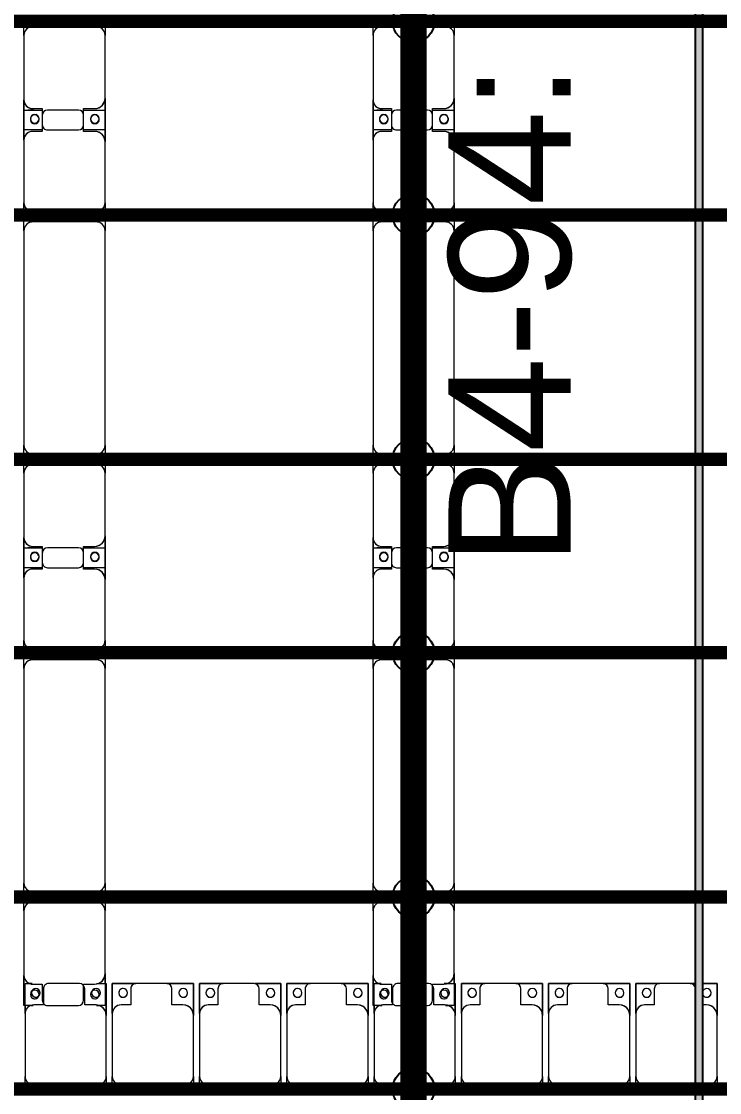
# Model space of a CAD drawing. Header units: millimetres. Extents: x -291190 to 146725, y 19759 to 185158.
# Drawn here: x -29426 to -25426, y 85792 to 91933 of the extents above; entities that cross this region are included whole.
import ezdxf

# ---------------------------------------------------------------- set-up
doc = ezdxf.new("R2010")
doc.units = ezdxf.units.MM
doc.layers.add('A-GENM', color=13, linetype='Continuous', lineweight=9)
doc.layers.add('S-BEAM', color=12, linetype='Continuous', lineweight=9)
doc.layers.add('GC-GHI CHU', color=2, linetype='Continuous')
doc.layers.add('GC-HOP 40x60 GIA CUONG', color=1, linetype='Continuous')
doc.styles.add('GC_VN', font='arial.ttf')

# ---------------------------------------------------------------- blocks, each defined once
blk = doc.blocks.new('Dai phao do pin - DẢI PHAO ĐỠ PIN-51784-KHUNG KẾT CẤU BÈ PIN 4')
at = {"layer": 'A-GENM', "color": 7}
for p, q in [((63459.9, 241.6), (63519.7, 241.6)), ((63459.9, 241.6), (63519.7, 241.6)), ((63469.7, 191.6), (63469.7, -173.4)), ((63879.7, 241.6), (63519.7, 241.6)), ((63879.7, 241.6), (64062.2, 241.6)), ((64062.2, 241.6), (63879.7, 241.6)), ((63947.8, 241.6), (64130.3, 241.6)), ((63947.8, 116.2), (63947.8, 241.6)), ((64130.3, 241.6), (63947.8, 241.6)), ((64062.2, 241.6), (64062.2, 116.2)), ((64480.3, 241.6), (64130.3, 241.6)), ((64480.3, 241.6), (64529.9, 241.6)), ((64480.3, 241.6), (64529.9, 241.6)), ((64569.9, 241.6), (64639.7, 241.6)), ((64569.9, 241.6), (64639.7, 241.6)), ((64589.7, 191.6), (64589.7, -173.4)), ((65870.3, 241.6), (64639.7, 241.6)), ((65870.3, 241.6), (65929.9, 241.6)), ((65870.3, 241.6), (65929.9, 241.6)), ((65920.3, -173.4), (65920.3, 191.6)), ((65969.9, 241.6), (66029.7, 241.6)), ((65969.9, 241.6), (66029.7, 241.6)), ((65979.7, 191.6), (65979.7, -173.4)), ((66389.7, 241.6), (66029.7, 241.6)), ((66389.7, 241.6), (66572.2, 241.6)), ((66572.2, 241.6), (66389.7, 241.6)), ((66457.8, 241.6), (66640.3, 241.6)), ((66457.8, 116.2), (66457.8, 241.6)), ((66640.3, 241.6), (66457.8, 241.6)), ((66572.2, 241.6), (66572.2, 116.2)), ((66990.3, 241.6), (66640.3, 241.6)), ((66990.3, 241.6), (67039.9, 241.6)), ((66990.3, 241.6), (67039.9, 241.6)), ((67079.9, 241.6), (67149.7, 241.6)), ((67079.9, 241.6), (67149.7, 241.6)), ((67099.7, 191.6), (67099.7, -173.4)), ((68380.3, 241.6), (67149.7, 241.6)), ((68380.3, 241.6), (68439.9, 241.6)), ((68380.3, 241.6), (68439.9, 241.6)), ((68430.3, -173.4), (68430.3, 191.6)), ((68479.9, 241.6), (68539.7, 241.6)), ((68479.9, 241.6), (68539.7, 241.6)), ((68489.7, 191.6), (68489.7, -173.4)), ((68899.7, 241.6), (68539.7, 241.6)), ((68899.7, 241.6), (69082.2, 241.6)), ((68956.8, 241.6), (68899.7, 241.6)), ((69082.2, 241.6), (69082.2, 191.1)), ((69082.2, 191.1), (69082.2, 206.3)), ((63939.7, 118.2), (63939.7, 181.6)), ((64070.3, 181.6), (64070.3, 118.2)), ((66449.7, 118.2), (66449.7, 181.6)), ((66580.3, 181.6), (66580.3, 118.2)), ((68959.7, 118.2), (68959.7, 181.6)), ((64032.2, 118.2), (63939.7, 118.2)), ((63947.8, 88.2), (63947.8, -88.2)), ((64070.3, 118.2), (63977.8, 118.2)), ((64062.2, -88.2), (64062.2, 88.2)), ((66542.2, 118.2), (66449.7, 118.2)), ((66457.8, 88.2), (66457.8, -88.2)), ((66580.3, 118.2), (66487.8, 118.2)), ((66572.2, -88.2), (66572.2, 88.2)), ((69052.2, 118.2), (68959.7, 118.2)), ((69082.2, -88.2), (69082.2, 88.2)), ((63939.7, -173.4), (63939.7, -118.2)), ((63939.7, -118.2), (64032.2, -118.2)), ((63947.8, -223.4), (63947.8, -116.2)), ((63977.8, -118.2), (64070.3, -118.2)), ((64062.2, -116.2), (64062.2, -223.4)), ((64070.3, -118.2), (64070.3, -173.4)), ((66449.7, -173.4), (66449.7, -118.2)), ((66449.7, -118.2), (66542.2, -118.2)), ((66457.8, -223.4), (66457.8, -116.2)), ((66487.8, -118.2), (66580.3, -118.2)), ((66572.2, -116.2), (66572.2, -223.4)), ((66580.3, -118.2), (66580.3, -173.4)), ((68959.7, -173.4), (68959.7, -118.2)), ((68959.7, -118.2), (69052.2, -118.2)), ((63947.8, -169.2), (63947.8, -202)), ((66457.8, -169.2), (66457.8, -202)), ((69082.2, -170.3), (69082.2, -223.4)), ((69082.2, -183.7), (69082.2, -170.3)), ((63519.7, -223.4), (63459.9, -223.4)), ((63519.7, -223.4), (63459.9, -223.4)), ((63519.7, -223.4), (63889.7, -223.4)), ((64062.2, -223.4), (63889.7, -223.4)), ((63889.7, -223.4), (64062.2, -223.4)), ((64120.3, -223.4), (63947.8, -223.4)), ((63947.8, -223.4), (64120.3, -223.4)), ((64120.3, -223.4), (64480.3, -223.4)), ((64529.9, -223.4), (64480.3, -223.4)), ((64529.9, -223.4), (64480.3, -223.4)), ((64639.7, -223.4), (64569.9, -223.4)), ((64639.7, -223.4), (64569.9, -223.4)), ((64639.7, -223.4), (65870.3, -223.4)), ((65929.9, -223.4), (65870.3, -223.4)), ((65929.9, -223.4), (65870.3, -223.4)), ((66029.7, -223.4), (65969.9, -223.4)), ((66029.7, -223.4), (65969.9, -223.4)), ((66029.7, -223.4), (66399.7, -223.4)), ((66572.2, -223.4), (66399.7, -223.4)), ((66399.7, -223.4), (66572.2, -223.4)), ((66630.3, -223.4), (66457.8, -223.4)), ((66457.8, -223.4), (66630.3, -223.4)), ((66630.3, -223.4), (66990.3, -223.4)), ((67039.9, -223.4), (66990.3, -223.4)), ((67039.9, -223.4), (66990.3, -223.4)), ((67149.7, -223.4), (67079.9, -223.4)), ((67149.7, -223.4), (67079.9, -223.4)), ((67149.7, -223.4), (68380.3, -223.4)), ((68439.9, -223.4), (68380.3, -223.4)), ((68439.9, -223.4), (68380.3, -223.4)), ((68539.7, -223.4), (68479.9, -223.4)), ((68539.7, -223.4), (68479.9, -223.4)), ((68539.7, -223.4), (68909.7, -223.4)), ((69082.2, -223.4), (68909.7, -223.4)), ((68909.7, -223.4), (69082.2, -223.4))]:
    blk.add_line(p, q, dxfattribs=at)
for centre, radius, start, end in [((63519.7, 191.6), 50, 90, 180), ((63519.7, 191.6), 50, 105, 180), ((63879.7, 181.6), 60, 360, 90), ((63879.7, 181.6), 60, 45, 60), ((63879.7, 181.6), 60, 360, 60), ((63879.7, 181.6), 60, 45, 60), ((63998.6, 183.2), 25, 0, 180), ((63998.6, 183.2), 25, 360, 165), ((64001.4, 183.2), 25, 360, 180), ((64001.4, 183.2), 25, 90, 180), ((64001.4, 183.2), 25, 15, 75), ((64130.3, 181.6), 60, 90, 180), ((64130.3, 181.6), 60, 120, 180), ((64480.3, 191.6), 50, 15, 90), ((64480.3, 191.6), 50, 15, 75), ((64639.7, 191.6), 50, 90, 180), ((64639.7, 191.6), 50, 150, 180), ((64639.7, 191.6), 50, 105, 120), ((65870.3, 191.6), 50, 360, 90), ((65870.3, 191.6), 50, 60, 90), ((65870.3, 191.6), 50, 15, 30), ((66029.7, 191.6), 50, 90, 180), ((66029.7, 191.6), 50, 105, 180), ((66389.7, 181.6), 60, 360, 90), ((66389.7, 181.6), 60, 45, 60), ((66389.7, 181.6), 60, 360, 60), ((66389.7, 181.6), 60, 45, 60), ((66508.6, 183.2), 25, 0, 180), ((66508.6, 183.2), 25, 360, 165), ((66511.4, 183.2), 25, 0, 180), ((66511.4, 183.2), 25, 90, 180), ((66511.4, 183.2), 25, 15, 75), ((66640.3, 181.6), 60, 90, 180), ((66640.3, 181.6), 60, 120, 180), ((66990.3, 191.6), 50, 15, 90), ((66990.3, 191.6), 50, 15, 75), ((67149.7, 191.6), 50, 90, 180), ((67149.7, 191.6), 50, 150, 180), ((67149.7, 191.6), 50, 105, 120), ((68380.3, 191.6), 50, 360, 90), ((68380.3, 191.6), 50, 60, 90), ((68380.3, 191.6), 50, 15, 30), ((68539.7, 191.6), 50, 90, 180), ((68539.7, 191.6), 50, 105, 180), ((68899.7, 181.6), 60, 360, 90), ((68899.7, 181.6), 60, 45, 60), ((68899.7, 181.6), 60, 360, 60), ((68899.7, 181.6), 60, 45, 60), ((69018.6, 183.2), 25, 0, 180), ((69018.6, 183.2), 25, 60, 165), ((69018.6, 183.2), 25, 360, 15), ((63998.6, 183.2), 25, 180, 360), ((64001.4, 183.2), 25, 180, 0), ((64001.4, 183.2), 25, 180, 270), ((63998.6, 183.2), 25, 210, 255), ((63998.6, 183.2), 25, 270, 360), ((64001.4, 183.2), 25, 285, 330), ((66508.6, 183.2), 25, 180, 0), ((66511.4, 183.2), 25, 180, 0), ((66511.4, 183.2), 25, 180, 270), ((66508.6, 183.2), 25, 210, 255), ((66508.6, 183.2), 25, 270, 360), ((66511.4, 183.2), 25, 285, 330), ((69018.6, 183.2), 25, 180, 0), ((69018.6, 183.2), 25, 180, 195), ((69018.6, 183.2), 25, 210, 255), ((69018.6, 183.2), 25, 285, 315), ((63977.8, 88.2), 30, 90, 180), ((64032.2, 88.2), 30, 360, 90), ((66487.8, 88.2), 30, 90, 180), ((66542.2, 88.2), 30, 360, 90), ((69052.2, 88.2), 30, 360, 90), ((63977.8, -88.2), 30, 180, 270), ((64032.2, -88.2), 30, 270, 360), ((66487.8, -88.2), 30, 180, 270), ((66542.2, -88.2), 30, 270, 360), ((69052.2, -88.2), 30, 270, 360), ((69052.2, -88.2), 30, 285, 300), ((63519.7, -173.4), 50, 180, 270), ((63519.7, -173.4), 50, 180, 255), ((63889.7, -173.4), 50, 270, 360), ((63889.7, -173.4), 50, 285, 360), ((63889.7, -173.4), 50, 315, 0), ((63889.7, -173.4), 50, 315, 0), ((63998.6, -161.8), 25, 0, 180), ((63998.6, -161.8), 25, 180, 360), ((63998.6, -161.8), 25, 105, 165), ((63998.6, -161.8), 25, 195, 360), ((64001.4, -161.8), 25, 0, 180), ((64001.4, -161.8), 25, 105, 180), ((64001.4, -161.8), 25, 180, 0), ((64001.4, -161.8), 25, 180, 270), ((63998.6, -161.8), 25, 360, 75), ((64001.4, -161.8), 25, 15, 75), ((64001.4, -161.8), 25, 285, 345), ((64120.3, -173.4), 50, 180, 270), ((64120.3, -173.4), 50, 180, 255), ((64639.7, -173.4), 50, 180, 270), ((64639.7, -173.4), 50, 180, 210), ((65870.3, -173.4), 50, 270, 360), ((65870.3, -173.4), 50, 330, 360), ((66029.7, -173.4), 50, 180, 270), ((66029.7, -173.4), 50, 180, 255), ((66399.7, -173.4), 50, 270, 360), ((66399.7, -173.4), 50, 285, 360), ((66399.7, -173.4), 50, 315, 0), ((66399.7, -173.4), 50, 315, 0), ((66508.6, -161.8), 25, 0, 180), ((66508.6, -161.8), 25, 180, 0), ((66508.6, -161.8), 25, 105, 165), ((66508.6, -161.8), 25, 195, 360), ((66511.4, -161.8), 25, 0, 180), ((66511.4, -161.8), 25, 105, 180), ((66511.4, -161.8), 25, 180, 360), ((66511.4, -161.8), 25, 180, 270), ((66508.6, -161.8), 25, 360, 75), ((66511.4, -161.8), 25, 15, 75), ((66511.4, -161.8), 25, 285, 345), ((66630.3, -173.4), 50, 180, 270), ((66630.3, -173.4), 50, 180, 255), ((67149.7, -173.4), 50, 180, 270), ((67149.7, -173.4), 50, 180, 210), ((68380.3, -173.4), 50, 270, 360), ((68380.3, -173.4), 50, 330, 360), ((68539.7, -173.4), 50, 180, 270), ((68539.7, -173.4), 50, 180, 255), ((68909.7, -173.4), 50, 270, 360), ((68909.7, -173.4), 50, 285, 360), ((69018.6, -161.8), 25, 0, 180), ((69018.6, -161.8), 25, 180, 0), ((69018.6, -161.8), 25, 180, 240), ((69018.6, -161.8), 25, 105, 165), ((69018.6, -161.8), 25, 45, 90), ((69018.6, -161.8), 25, 300, 315), ((69018.6, -161.8), 25, 360, 15), ((69018.6, -161.8), 25, 345, 360), ((64120.3, -173.4), 50, 210, 225), ((64120.3, -173.4), 50, 210, 225), ((64480.3, -173.4), 50, 270, 345), ((64480.3, -173.4), 50, 285, 345), ((64639.7, -173.4), 50, 240, 270), ((65870.3, -173.4), 50, 285, 300), ((66630.3, -173.4), 50, 210, 225), ((66630.3, -173.4), 50, 210, 225), ((66990.3, -173.4), 50, 270, 345), ((66990.3, -173.4), 50, 285, 345), ((67149.7, -173.4), 50, 240, 270), ((68380.3, -173.4), 50, 285, 300), ((68909.7, -173.4), 50, 315, 330), ((68909.7, -173.4), 50, 315, 330)]:
    blk.add_arc(centre, radius, start, end, dxfattribs=at)
blk = doc.blocks.new('Dai phao do pin - DẢI PHAO ĐỠ PIN-V16-KHUNG KẾT CẤU BÈ PIN 4')
at = {"layer": 'A-GENM', "color": 7}
for p, q in [((63459.9, 241.6), (63519.7, 241.6)), ((63459.9, 241.6), (63519.7, 241.6)), ((63469.7, 191.6), (63469.7, -173.4)), ((63879.7, 241.6), (63519.7, 241.6)), ((63879.7, 241.6), (64062.2, 241.6)), ((64062.2, 241.6), (63879.7, 241.6)), ((63947.8, 241.6), (64130.3, 241.6)), ((63947.8, 116.2), (63947.8, 241.6)), ((64130.3, 241.6), (63947.8, 241.6)), ((64062.2, 241.6), (64062.2, 116.2)), ((64480.3, 241.6), (64130.3, 241.6)), ((64480.3, 241.6), (64529.9, 241.6)), ((64480.3, 241.6), (64529.9, 241.6)), ((64569.9, 241.6), (64639.7, 241.6)), ((64569.9, 241.6), (64639.7, 241.6)), ((64589.7, 191.6), (64589.7, -173.4)), ((65870.3, 241.6), (64639.7, 241.6)), ((65870.3, 241.6), (65929.9, 241.6)), ((65870.3, 241.6), (65929.9, 241.6)), ((65920.3, -173.4), (65920.3, 191.6)), ((65969.9, 241.6), (66029.7, 241.6)), ((65969.9, 241.6), (66029.7, 241.6)), ((65979.7, 191.6), (65979.7, -173.4)), ((66389.7, 241.6), (66029.7, 241.6)), ((66389.7, 241.6), (66572.2, 241.6)), ((66572.2, 241.6), (66389.7, 241.6)), ((66457.8, 241.6), (66640.3, 241.6)), ((66457.8, 116.2), (66457.8, 241.6)), ((66640.3, 241.6), (66457.8, 241.6)), ((66572.2, 241.6), (66572.2, 116.2)), ((66990.3, 241.6), (66640.3, 241.6)), ((66990.3, 241.6), (67039.9, 241.6)), ((66990.3, 241.6), (67039.9, 241.6)), ((67079.9, 241.6), (67149.7, 241.6)), ((67079.9, 241.6), (67149.7, 241.6)), ((67099.7, 191.6), (67099.7, -173.4)), ((68380.3, 241.6), (67149.7, 241.6)), ((68380.3, 241.6), (68439.9, 241.6)), ((68380.3, 241.6), (68439.9, 241.6)), ((68430.3, -173.4), (68430.3, 191.6)), ((68479.9, 241.6), (68539.7, 241.6)), ((68479.9, 241.6), (68539.7, 241.6)), ((68489.7, 191.6), (68489.7, -173.4)), ((68899.7, 241.6), (68539.7, 241.6)), ((68899.7, 241.6), (69082.2, 241.6)), ((68956.8, 241.6), (68899.7, 241.6)), ((69082.2, 241.6), (69082.2, 191.6)), ((69082.2, 191.6), (69082.2, 206.3)), ((63939.7, 118.2), (63939.7, 181.6)), ((64070.3, 181.6), (64070.3, 118.2)), ((66449.7, 118.2), (66449.7, 181.6)), ((66580.3, 181.6), (66580.3, 118.2)), ((68959.7, 118.2), (68959.7, 181.6)), ((64032.2, 118.2), (63939.7, 118.2)), ((63947.8, 88.2), (63947.8, -88.2)), ((64070.3, 118.2), (63977.8, 118.2)), ((64062.2, -88.2), (64062.2, 88.2)), ((66542.2, 118.2), (66449.7, 118.2)), ((66457.8, 88.2), (66457.8, -88.2)), ((66580.3, 118.2), (66487.8, 118.2)), ((66572.2, -88.2), (66572.2, 88.2)), ((69052.2, 118.2), (68959.7, 118.2)), ((69082.2, -88.2), (69082.2, 88.2)), ((63939.7, -173.4), (63939.7, -118.2)), ((63939.7, -118.2), (64032.2, -118.2)), ((63947.8, -223.4), (63947.8, -116.2)), ((63977.8, -118.2), (64070.3, -118.2)), ((64062.2, -116.2), (64062.2, -223.4)), ((64070.3, -118.2), (64070.3, -173.4)), ((66449.7, -173.4), (66449.7, -118.2)), ((66449.7, -118.2), (66542.2, -118.2)), ((66457.8, -223.4), (66457.8, -116.2)), ((66487.8, -118.2), (66580.3, -118.2)), ((66572.2, -116.2), (66572.2, -223.4)), ((66580.3, -118.2), (66580.3, -173.4)), ((68959.7, -173.4), (68959.7, -118.2)), ((68959.7, -118.2), (69052.2, -118.2)), ((63947.8, -169.2), (63947.8, -202)), ((66457.8, -169.2), (66457.8, -202)), ((69082.2, -170.3), (69082.2, -223.4)), ((69082.2, -183.7), (69082.2, -170.3)), ((63519.7, -223.4), (63459.9, -223.4)), ((63519.7, -223.4), (63459.9, -223.4)), ((63519.7, -223.4), (63889.7, -223.4)), ((64062.2, -223.4), (63889.7, -223.4)), ((63889.7, -223.4), (64062.2, -223.4)), ((64120.3, -223.4), (63947.8, -223.4)), ((63947.8, -223.4), (64120.3, -223.4)), ((64120.3, -223.4), (64480.3, -223.4)), ((64529.9, -223.4), (64480.3, -223.4)), ((64529.9, -223.4), (64480.3, -223.4)), ((64639.7, -223.4), (64569.9, -223.4)), ((64639.7, -223.4), (64569.9, -223.4)), ((64639.7, -223.4), (65870.3, -223.4)), ((65929.9, -223.4), (65870.3, -223.4)), ((65929.9, -223.4), (65870.3, -223.4)), ((66029.7, -223.4), (65969.9, -223.4)), ((66029.7, -223.4), (65969.9, -223.4)), ((66029.7, -223.4), (66399.7, -223.4)), ((66572.2, -223.4), (66399.7, -223.4)), ((66399.7, -223.4), (66572.2, -223.4)), ((66630.3, -223.4), (66457.8, -223.4)), ((66457.8, -223.4), (66630.3, -223.4)), ((66630.3, -223.4), (66990.3, -223.4)), ((67039.9, -223.4), (66990.3, -223.4)), ((67039.9, -223.4), (66990.3, -223.4)), ((67149.7, -223.4), (67079.9, -223.4)), ((67149.7, -223.4), (67079.9, -223.4)), ((67149.7, -223.4), (68380.3, -223.4)), ((68439.9, -223.4), (68380.3, -223.4)), ((68439.9, -223.4), (68380.3, -223.4)), ((68539.7, -223.4), (68479.9, -223.4)), ((68539.7, -223.4), (68479.9, -223.4)), ((68539.7, -223.4), (68909.7, -223.4)), ((69082.2, -223.4), (68909.7, -223.4)), ((68909.7, -223.4), (69082.2, -223.4))]:
    blk.add_line(p, q, dxfattribs=at)
for centre, radius, start, end in [((63519.7, 191.6), 50, 90, 180), ((63519.7, 191.6), 50, 105, 180), ((63879.7, 181.6), 60, 360, 90), ((63879.7, 181.6), 60, 45, 60), ((63879.7, 181.6), 60, 9.6457, 60), ((63879.7, 181.6), 60, 45, 60), ((63998.6, 183.2), 25, 0, 180), ((63998.6, 183.2), 25, 360, 160.22862), ((64001.4, 183.2), 25, 360, 180), ((64001.4, 183.2), 25, 90, 180), ((64001.4, 183.2), 25, 15, 75), ((64130.3, 181.6), 60, 90, 180), ((64130.3, 181.6), 60, 120, 170.3543), ((64480.3, 191.6), 50, 15, 90), ((64480.3, 191.6), 50, 15, 75), ((64639.7, 191.6), 50, 90, 180), ((64639.7, 191.6), 50, 150, 180), ((64639.7, 191.6), 50, 105, 120), ((65870.3, 191.6), 50, 360, 90), ((65870.3, 191.6), 50, 60, 90), ((65870.3, 191.6), 50, 15, 30), ((66029.7, 191.6), 50, 90, 180), ((66029.7, 191.6), 50, 105, 180), ((66389.7, 181.6), 60, 360, 90), ((66389.7, 181.6), 60, 45, 60), ((66389.7, 181.6), 60, 9.6457, 60), ((66389.7, 181.6), 60, 45, 60), ((66508.6, 183.2), 25, 0, 180), ((66508.6, 183.2), 25, 360, 160.22862), ((66511.4, 183.2), 25, 0, 180), ((66511.4, 183.2), 25, 90, 180), ((66511.4, 183.2), 25, 15, 75), ((66640.3, 181.6), 60, 90, 180), ((66640.3, 181.6), 60, 120, 170.3543), ((66990.3, 191.6), 50, 15, 90), ((66990.3, 191.6), 50, 15, 75), ((67149.7, 191.6), 50, 90, 180), ((67149.7, 191.6), 50, 150, 180), ((67149.7, 191.6), 50, 105, 120), ((68380.3, 191.6), 50, 360, 90), ((68380.3, 191.6), 50, 60, 90), ((68380.3, 191.6), 50, 15, 30), ((68539.7, 191.6), 50, 90, 180), ((68539.7, 191.6), 50, 105, 180), ((68899.7, 181.6), 60, 360, 90), ((68899.7, 181.6), 60, 45, 60), ((68899.7, 181.6), 60, 9.6457, 60), ((68899.7, 181.6), 60, 45, 60), ((69018.6, 183.2), 25, 0, 180), ((69018.6, 183.2), 25, 60, 165), ((69018.6, 183.2), 25, 360, 19.77138), ((63998.6, 183.2), 25, 180, 360), ((64001.4, 183.2), 25, 180, 0), ((64001.4, 183.2), 25, 180, 270), ((63998.6, 183.2), 25, 210, 255), ((63998.6, 183.2), 25, 270, 360), ((64001.4, 183.2), 25, 285, 330), ((66508.6, 183.2), 25, 180, 0), ((66511.4, 183.2), 25, 180, 0), ((66511.4, 183.2), 25, 180, 270), ((66508.6, 183.2), 25, 210, 255), ((66508.6, 183.2), 25, 270, 360), ((66511.4, 183.2), 25, 285, 330), ((69018.6, 183.2), 25, 180, 0), ((69018.6, 183.2), 25, 180, 195), ((69018.6, 183.2), 25, 210, 255), ((69018.6, 183.2), 25, 285, 315), ((63977.8, 88.2), 30, 90, 180), ((64032.2, 88.2), 30, 360, 90), ((66487.8, 88.2), 30, 90, 180), ((66542.2, 88.2), 30, 360, 90), ((69052.2, 88.2), 30, 360, 90), ((63977.8, -88.2), 30, 180, 270), ((64032.2, -88.2), 30, 270, 360), ((66487.8, -88.2), 30, 180, 270), ((66542.2, -88.2), 30, 270, 360), ((69052.2, -88.2), 30, 270, 360), ((69052.2, -88.2), 30, 285, 300), ((63519.7, -173.4), 50, 180, 270), ((63519.7, -173.4), 50, 180, 255), ((63889.7, -173.4), 50, 270, 360), ((63889.7, -173.4), 50, 285, 360), ((63889.7, -173.4), 50, 315, 0), ((63889.7, -173.4), 50, 315, 0), ((63998.6, -161.8), 25, 0, 180), ((63998.6, -161.8), 25, 180, 360), ((63998.6, -161.8), 25, 105, 165), ((63998.6, -161.8), 25, 195, 360), ((64001.4, -161.8), 25, 0, 180), ((64001.4, -161.8), 25, 105, 180), ((64001.4, -161.8), 25, 180, 0), ((64001.4, -161.8), 25, 180, 270), ((63998.6, -161.8), 25, 360, 75), ((64001.4, -161.8), 25, 15, 75), ((64001.4, -161.8), 25, 285, 345), ((64120.3, -173.4), 50, 180, 270), ((64120.3, -173.4), 50, 180, 255), ((64639.7, -173.4), 50, 180, 270), ((64639.7, -173.4), 50, 180, 210), ((65870.3, -173.4), 50, 270, 360), ((65870.3, -173.4), 50, 330, 360), ((66029.7, -173.4), 50, 180, 270), ((66029.7, -173.4), 50, 180, 255), ((66399.7, -173.4), 50, 270, 360), ((66399.7, -173.4), 50, 285, 360), ((66399.7, -173.4), 50, 315, 0), ((66399.7, -173.4), 50, 315, 0), ((66508.6, -161.8), 25, 0, 180), ((66508.6, -161.8), 25, 180, 0), ((66508.6, -161.8), 25, 105, 165), ((66508.6, -161.8), 25, 195, 360), ((66511.4, -161.8), 25, 0, 180), ((66511.4, -161.8), 25, 105, 180), ((66511.4, -161.8), 25, 180, 360), ((66511.4, -161.8), 25, 180, 270), ((66508.6, -161.8), 25, 360, 75), ((66511.4, -161.8), 25, 15, 75), ((66511.4, -161.8), 25, 285, 345), ((66630.3, -173.4), 50, 180, 270), ((66630.3, -173.4), 50, 180, 255), ((67149.7, -173.4), 50, 180, 270), ((67149.7, -173.4), 50, 180, 210), ((68380.3, -173.4), 50, 270, 360), ((68380.3, -173.4), 50, 330, 360), ((68539.7, -173.4), 50, 180, 270), ((68539.7, -173.4), 50, 180, 255), ((68909.7, -173.4), 50, 270, 360), ((68909.7, -173.4), 50, 285, 360), ((69018.6, -161.8), 25, 0, 180), ((69018.6, -161.8), 25, 180, 0), ((69018.6, -161.8), 25, 180, 240), ((69018.6, -161.8), 25, 105, 165), ((69018.6, -161.8), 25, 45, 90), ((69018.6, -161.8), 25, 300, 315), ((69018.6, -161.8), 25, 360, 15), ((69018.6, -161.8), 25, 345, 360), ((64120.3, -173.4), 50, 210, 225), ((64120.3, -173.4), 50, 210, 225), ((64480.3, -173.4), 50, 270, 345), ((64480.3, -173.4), 50, 285, 345), ((64639.7, -173.4), 50, 240, 270), ((65870.3, -173.4), 50, 285, 300), ((66630.3, -173.4), 50, 210, 225), ((66630.3, -173.4), 50, 210, 225), ((66990.3, -173.4), 50, 270, 345), ((66990.3, -173.4), 50, 285, 345), ((67149.7, -173.4), 50, 240, 270), ((68380.3, -173.4), 50, 285, 300), ((68909.7, -173.4), 50, 315, 330), ((68909.7, -173.4), 50, 315, 330)]:
    blk.add_arc(centre, radius, start, end, dxfattribs=at)
blk = doc.blocks.new('Dầm C52 - Dầm C52-73881-KHUNG KẾT CẤU BÈ PIN 4')
at = {"layer": 'S-BEAM', "lineweight": 140}
blk.add_hatch(color=1, dxfattribs=at).paths.add_polyline_path([(-173700.3, 20), (-174539.9, 20), (-174539.9, -20), (174539.9, -20), (174539.9, 20), (-171883.4, 20)])
at = {"layer": 'S-BEAM', "color": 1, "lineweight": 140}
for p, q in [((-174539.9, 20), (174539.9, 20)), ((174539.9, -20), (-174539.9, -20))]:
    blk.add_line(p, q, dxfattribs=at)
blk = doc.blocks.new('Dầm C52 - Dầm C52-73882-KHUNG KẾT CẤU BÈ PIN 4')
at = {"layer": 'S-BEAM', "lineweight": 140}
blk.add_hatch(color=1, dxfattribs=at).paths.add_polyline_path([(-173700.3, 20), (-174539.9, 20), (-174539.9, -20), (174500.8, -20), (174500.8, 20), (-172791.8, 20)])
at = {"layer": 'S-BEAM', "color": 1, "lineweight": 140}
for p, q in [((-174539.9, 20), (174500.8, 20)), ((174500.8, -20), (-174539.9, -20))]:
    blk.add_line(p, q, dxfattribs=at)
blk = doc.blocks.new('Dầm C52 - Dầm C52-V25-KHUNG KẾT CẤU BÈ PIN 4')
at = {"layer": 'S-BEAM', "lineweight": 140}
blk.add_hatch(color=1, dxfattribs=at).paths.add_polyline_path([(-173700.3, 20), (-174539.9, 20), (-174539.9, -20), (174539.9, -20), (174539.9, 20), (-172791.8, 20)])
at = {"layer": 'S-BEAM', "color": 1, "lineweight": 140}
for p, q in [((-174539.9, 20), (174539.9, 20)), ((174539.9, -20), (-174539.9, -20))]:
    blk.add_line(p, q, dxfattribs=at)
blk = doc.blocks.new('Dải phao đi lại kèm đỡ invester - DẢI PHAO ĐI LẠI-65799-KHUNG KẾT CẤU BÈ PIN 4')
at = {"layer": 'A-GENM', "color": 7}
for p, q in [((90258.4, -779.7), (90258.4, -727.1)), ((90258.4, -779.7), (90258.4, -727.1)), ((90341.4, -729.7), (90308.4, -729.7)), ((90673.4, -729.7), (90381.4, -729.7)), ((90723.4, -727.1), (90723.4, -779.7)), ((90723.4, -727.1), (90723.4, -779.7)), ((90758.4, -779.7), (90758.4, -727.1)), ((90758.4, -779.7), (90758.4, -727.1)), ((91173.4, -729.7), (90808.4, -729.7)), ((91223.4, -727.1), (91223.4, -779.7)), ((91223.4, -727.1), (91223.4, -779.7)), ((91258.4, -779.7), (91258.4, -727.1)), ((91258.4, -779.7), (91258.4, -727.1)), ((91673.4, -729.7), (91308.4, -729.7)), ((91723.4, -727.1), (91723.4, -779.7)), ((91723.4, -727.1), (91723.4, -779.7)), ((91758.4, -779.7), (91758.4, -727.1)), ((91758.4, -779.7), (91758.4, -727.1)), ((92173.4, -729.7), (91808.4, -729.7)), ((92223.4, -727.1), (92223.4, -779.7)), ((92223.4, -727.1), (92223.4, -779.7)), ((92258.4, -779.7), (92258.4, -727.1)), ((92258.4, -779.7), (92258.4, -727.1)), ((92673.4, -729.7), (92308.4, -729.7)), ((92723.4, -727.1), (92723.4, -779.7)), ((92723.4, -727.1), (92723.4, -779.7)), ((92758.4, -779.7), (92758.4, -727.1)), ((92758.4, -779.7), (92758.4, -727.1)), ((93173.4, -729.7), (92808.4, -729.7)), ((93223.4, -727.1), (93223.4, -779.7)), ((93223.4, -727.1), (93223.4, -779.7)), ((93258.4, -779.7), (93258.4, -727.1)), ((93258.4, -779.7), (93258.4, -727.1)), ((93673.4, -729.7), (93308.4, -729.7)), ((93723.4, -727.1), (93723.4, -779.7)), ((93723.4, -727.1), (93723.4, -779.7)), ((93758.4, -779.7), (93758.4, -727.1)), ((93758.4, -779.7), (93758.4, -727.1)), ((94173.4, -729.7), (93808.4, -729.7)), ((94223.4, -727.1), (94223.4, -779.7)), ((94223.4, -727.1), (94223.4, -779.7)), ((90258.4, -779.7), (90258.4, -1129.7)), ((90723.4, -1139.7), (90723.4, -779.7)), ((90758.4, -779.7), (90758.4, -1129.7)), ((91223.4, -1139.7), (91223.4, -779.7)), ((91258.4, -779.7), (91258.4, -1129.7)), ((91723.4, -1139.7), (91723.4, -779.7)), ((91758.4, -779.7), (91758.4, -1129.7)), ((92223.4, -1139.7), (92223.4, -779.7)), ((92258.4, -779.7), (92258.4, -1129.7)), ((92723.4, -1139.7), (92723.4, -779.7)), ((92758.4, -779.7), (92758.4, -1129.7)), ((93223.4, -1139.7), (93223.4, -779.7)), ((93258.4, -779.7), (93258.4, -1129.7)), ((93723.4, -1139.7), (93723.4, -779.7)), ((93758.4, -779.7), (93758.4, -1129.7)), ((94223.4, -1139.7), (94223.4, -779.7)), ((90258.4, -1312.2), (90258.4, -1129.7)), ((90258.4, -1129.7), (90258.4, -1312.2)), ((90723.4, -1139.7), (90723.4, -1312.2)), ((90723.4, -1312.2), (90723.4, -1139.7)), ((90758.4, -1312.2), (90758.4, -1129.7)), ((90758.4, -1129.7), (90758.4, -1312.2)), ((91223.4, -1139.7), (91223.4, -1312.2)), ((91223.4, -1312.2), (91223.4, -1139.7)), ((91258.4, -1312.2), (91258.4, -1129.7)), ((91258.4, -1129.7), (91258.4, -1312.2)), ((91723.4, -1139.7), (91723.4, -1312.2)), ((91723.4, -1312.2), (91723.4, -1139.7)), ((91758.4, -1312.2), (91758.4, -1129.7)), ((91758.4, -1129.7), (91758.4, -1312.2)), ((92223.4, -1139.7), (92223.4, -1312.2)), ((92223.4, -1187.3), (92223.4, -1139.7)), ((92258.4, -1312.2), (92258.4, -1129.7)), ((92258.4, -1129.7), (92258.4, -1312.2)), ((92723.4, -1139.7), (92723.4, -1312.2)), ((92723.4, -1312.2), (92723.4, -1139.7)), ((92758.4, -1312.2), (92758.4, -1129.7)), ((92758.4, -1129.7), (92758.4, -1312.2)), ((93223.4, -1139.7), (93223.4, -1312.2)), ((93223.4, -1312.2), (93223.4, -1139.7)), ((93258.4, -1312.2), (93258.4, -1129.7)), ((93258.4, -1129.7), (93258.4, -1312.2)), ((93723.4, -1139.7), (93723.4, -1312.2)), ((93723.4, -1312.2), (93723.4, -1139.7)), ((93758.4, -1312.2), (93758.4, -1129.7)), ((93758.4, -1129.7), (93758.4, -1312.2)), ((94223.4, -1139.7), (94223.4, -1312.2)), ((94223.4, -1187.3), (94223.4, -1139.7)), ((90318.4, -1189.7), (90341.4, -1189.7)), ((90381.8, -1189.7), (90381.8, -1282.2)), ((90618.2, -1282.2), (90618.2, -1189.7)), ((90618.2, -1189.7), (90673.4, -1189.7)), ((90818.4, -1189.7), (90881.8, -1189.7)), ((90881.8, -1189.7), (90881.8, -1282.2)), ((91118.2, -1282.2), (91118.2, -1189.7)), ((91118.2, -1189.7), (91173.4, -1189.7)), ((91318.4, -1189.7), (91381.8, -1189.7)), ((91381.8, -1189.7), (91381.8, -1282.2)), ((91618.2, -1282.2), (91618.2, -1189.7)), ((91618.2, -1189.7), (91673.4, -1189.7)), ((91818.4, -1189.7), (91881.8, -1189.7)), ((91881.8, -1189.7), (91881.8, -1282.2)), ((92118.2, -1282.2), (92118.2, -1189.7)), ((92118.2, -1189.7), (92173.4, -1189.7)), ((92318.4, -1189.7), (92381.8, -1189.7)), ((92381.8, -1189.7), (92381.8, -1282.2)), ((92618.2, -1282.2), (92618.2, -1189.7)), ((92618.2, -1189.7), (92673.4, -1189.7)), ((92818.4, -1189.7), (92881.8, -1189.7)), ((92881.8, -1189.7), (92881.8, -1282.2)), ((93118.2, -1282.2), (93118.2, -1189.7)), ((93118.2, -1189.7), (93173.4, -1189.7)), ((93318.4, -1189.7), (93381.8, -1189.7)), ((93381.8, -1189.7), (93381.8, -1282.2)), ((93618.2, -1282.2), (93618.2, -1189.7)), ((93618.2, -1189.7), (93673.4, -1189.7)), ((93818.4, -1189.7), (93881.8, -1189.7)), ((93881.8, -1189.7), (93881.8, -1282.2)), ((94118.2, -1282.2), (94118.2, -1189.7)), ((94118.2, -1189.7), (94173.4, -1189.7)), ((90341.4, -1312.2), (90258.4, -1312.2)), ((90258.4, -1312.2), (90341.4, -1312.2)), ((90411.8, -1312.2), (90381.4, -1312.2)), ((90381.4, -1312.2), (90411.8, -1312.2)), ((90411.8, -1312.2), (90588.2, -1312.2)), ((90723.4, -1312.2), (90588.2, -1312.2)), ((90588.2, -1312.2), (90723.4, -1312.2)), ((90911.8, -1312.2), (90758.4, -1312.2)), ((90758.4, -1312.2), (90911.8, -1312.2)), ((90911.8, -1312.2), (91088.2, -1312.2)), ((91223.4, -1312.2), (91089.3, -1312.2)), ((91089.3, -1312.2), (91223.4, -1312.2)), ((91411.8, -1312.2), (91258.4, -1312.2)), ((91258.4, -1312.2), (91411.8, -1312.2)), ((91411.8, -1312.2), (91588.2, -1312.2)), ((91723.4, -1312.2), (91588.2, -1312.2)), ((91588.2, -1312.2), (91723.4, -1312.2)), ((91821.5, -1312.2), (91758.4, -1312.2)), ((91806.3, -1312.2), (91821.5, -1312.2)), ((91911.8, -1312.2), (92088.2, -1312.2)), ((92223.4, -1312.2), (92183, -1312.2)), ((92183, -1312.2), (92211.7, -1312.2)), ((92411.8, -1312.2), (92258.4, -1312.2)), ((92258.4, -1312.2), (92411.8, -1312.2)), ((92411.8, -1312.2), (92588.2, -1312.2)), ((92723.4, -1312.2), (92588.2, -1312.2)), ((92588.2, -1312.2), (92723.4, -1312.2)), ((92906.3, -1312.2), (92758.4, -1312.2)), ((92758.4, -1312.2), (92906.3, -1312.2)), ((92911.8, -1312.2), (93088.2, -1312.2)), ((93223.4, -1312.2), (93088.2, -1312.2)), ((93088.2, -1312.2), (93223.4, -1312.2)), ((93411.8, -1312.2), (93258.4, -1312.2)), ((93258.4, -1312.2), (93411.8, -1312.2)), ((93411.8, -1312.2), (93588.2, -1312.2)), ((93723.4, -1312.2), (93588.2, -1312.2)), ((93588.2, -1312.2), (93723.4, -1312.2)), ((93814.8, -1312.2), (93758.4, -1312.2)), ((93911.8, -1312.2), (94088.2, -1312.2)), ((94223.4, -1312.2), (94183, -1312.2)), ((94183, -1312.2), (94211.7, -1312.2))]:
    blk.add_line(p, q, dxfattribs=at)
for centre, radius, start, end in [((90308.4, -779.7), 50, 90, 180), ((90308.4, -779.7), 50, 90, 165), ((90673.4, -779.7), 50, 360, 90), ((90673.4, -779.7), 50, 15, 90), ((90808.4, -779.7), 50, 90, 180), ((90808.4, -779.7), 50, 90, 165), ((91173.4, -779.7), 50, 360, 90), ((91173.4, -779.7), 50, 15, 90), ((91308.4, -779.7), 50, 90, 180), ((91308.4, -779.7), 50, 90, 165), ((91673.4, -779.7), 50, 360, 90), ((91673.4, -779.7), 50, 15, 90), ((91808.4, -779.7), 50, 90, 180), ((91808.4, -779.7), 50, 90, 165), ((92173.4, -779.7), 50, 360, 90), ((92173.4, -779.7), 50, 15, 90), ((92308.4, -779.7), 50, 90, 180), ((92308.4, -779.7), 50, 90, 165), ((92673.4, -779.7), 50, 360, 90), ((92673.4, -779.7), 50, 15, 90), ((92808.4, -779.7), 50, 90, 180), ((92808.4, -779.7), 50, 90, 165), ((93173.4, -779.7), 50, 360, 90), ((93173.4, -779.7), 50, 15, 90), ((93308.4, -779.7), 50, 90, 180), ((93308.4, -779.7), 50, 90, 165), ((93673.4, -779.7), 50, 360, 90), ((93673.4, -779.7), 50, 15, 90), ((93808.4, -779.7), 50, 90, 180), ((93808.4, -779.7), 50, 90, 165), ((94173.4, -779.7), 50, 360, 90), ((94173.4, -779.7), 50, 15, 90), ((90318.4, -1129.7), 60, 180, 270), ((90318.4, -1129.7), 60, 210, 270), ((90673.4, -1139.7), 50, 270, 360), ((90673.4, -1139.7), 50, 270, 345), ((90818.4, -1129.7), 60, 180, 270), ((90818.4, -1129.7), 60, 210, 270), ((91173.4, -1139.7), 50, 270, 360), ((91173.4, -1139.7), 50, 270, 345), ((91318.4, -1129.7), 60, 180, 270), ((91318.4, -1129.7), 60, 210, 270), ((91673.4, -1139.7), 50, 270, 360), ((91673.4, -1139.7), 50, 270, 345), ((91818.4, -1129.7), 60, 180, 270), ((91818.4, -1129.7), 60, 210, 270), ((92173.4, -1139.7), 50, 270, 360), ((92173.4, -1139.7), 50, 270, 345), ((92318.4, -1129.7), 60, 180, 270), ((92318.4, -1129.7), 60, 210, 270), ((92673.4, -1139.7), 50, 270, 360), ((92673.4, -1139.7), 50, 270, 345), ((92818.4, -1129.7), 60, 180, 270), ((92818.4, -1129.7), 60, 210, 270), ((93173.4, -1139.7), 50, 270, 360), ((93173.4, -1139.7), 50, 270, 345), ((93318.4, -1129.7), 60, 180, 270), ((93318.4, -1129.7), 60, 210, 270), ((93673.4, -1139.7), 50, 270, 360), ((93673.4, -1139.7), 50, 270, 345), ((93818.4, -1129.7), 60, 180, 270), ((93818.4, -1129.7), 60, 210, 266.46659), ((94173.4, -1139.7), 50, 270, 360), ((94173.4, -1139.7), 50, 270, 345), ((90673.4, -1139.7), 50, 300, 315), ((90673.4, -1139.7), 50, 300, 315), ((91173.4, -1139.7), 50, 300, 315), ((91173.4, -1139.7), 50, 300, 315), ((91673.4, -1139.7), 50, 300, 315), ((91673.4, -1139.7), 50, 300, 315), ((92173.4, -1139.7), 50, 300, 315), ((92173.4, -1139.7), 50, 300, 315), ((92673.4, -1139.7), 50, 300, 315), ((92673.4, -1139.7), 50, 300, 315), ((93173.4, -1139.7), 50, 300, 315), ((93173.4, -1139.7), 50, 300, 315), ((93673.4, -1139.7), 50, 300, 315), ((93673.4, -1139.7), 50, 300, 315), ((94173.4, -1139.7), 50, 300, 315), ((94173.4, -1139.7), 50, 300, 315), ((90316.8, -1258.6), 25, 90, 270), ((90316.8, -1258.6), 25, 180, 270), ((90316.8, -1258.6), 25, 90, 165), ((90316.8, -1258.6), 25, 15, 90), ((90316.8, -1258.6), 25, 75, 90), ((90316.8, -1258.6), 25, 270, 345), ((90316.8, -1258.6), 25, 270, 345), ((90316.8, -1258.6), 25, 15, 60), ((90411.8, -1282.2), 30, 180, 270), ((90588.2, -1282.2), 30, 270, 0), ((90661.8, -1258.6), 25, 90, 270), ((90661.8, -1258.6), 25, 180, 270), ((90661.8, -1258.6), 25, 90, 165), ((90661.8, -1258.6), 25, 270, 90), ((90661.8, -1258.6), 25, 15, 90), ((90661.8, -1258.6), 25, 270, 0), ((90816.8, -1258.6), 25, 90, 270), ((90816.8, -1258.6), 25, 180, 270), ((90816.8, -1258.6), 25, 90, 165), ((90816.8, -1258.6), 25, 270, 90), ((90816.8, -1258.6), 25, 75, 90), ((90816.8, -1258.6), 25, 270, 360), ((90816.8, -1258.6), 25, 15, 60), ((90911.8, -1282.2), 30, 180, 270), ((91088.2, -1282.2), 30, 270, 0), ((91161.8, -1258.6), 25, 90, 270), ((91161.8, -1258.6), 25, 180, 270), ((91161.8, -1258.6), 25, 90, 165), ((91161.8, -1258.6), 25, 270, 90), ((91161.8, -1258.6), 25, 15, 90), ((91161.8, -1258.6), 25, 270, 0), ((91316.8, -1258.6), 25, 90, 270), ((91316.8, -1258.6), 25, 180, 270), ((91316.8, -1258.6), 25, 90, 165), ((91316.8, -1258.6), 25, 270, 90), ((91316.8, -1258.6), 25, 75, 90), ((91316.8, -1258.6), 25, 270, 360), ((91316.8, -1258.6), 25, 15, 60), ((91411.8, -1282.2), 30, 180, 270), ((91588.2, -1282.2), 30, 270, 0), ((91661.8, -1258.6), 25, 90, 270), ((91661.8, -1258.6), 25, 180, 270), ((91661.8, -1258.6), 25, 90, 165), ((91661.8, -1258.6), 25, 270, 90), ((91661.8, -1258.6), 25, 15, 90), ((91661.8, -1258.6), 25, 270, 0), ((91816.8, -1258.6), 25, 90, 270), ((91816.8, -1258.6), 25, 90, 150), ((91816.8, -1258.6), 25, 225, 240), ((91816.8, -1258.6), 25, 270, 90), ((91816.8, -1258.6), 25, 75, 90), ((91816.8, -1258.6), 25, 285, 300), ((91816.8, -1258.6), 25, 15, 60), ((91816.8, -1258.6), 25, 330, 360), ((91911.8, -1282.2), 30, 180, 270), ((92088.2, -1282.2), 30, 270, 0), ((92161.8, -1258.6), 25, 90, 270), ((92161.8, -1258.6), 25, 90, 150), ((92161.8, -1258.6), 25, 210, 240), ((92161.8, -1258.6), 25, 270, 90), ((92161.8, -1258.6), 25, 15, 90), ((92161.8, -1258.6), 25, 285, 0), ((92316.8, -1258.6), 25, 90, 270), ((92316.8, -1258.6), 25, 180, 270), ((92316.8, -1258.6), 25, 90, 165), ((92316.8, -1258.6), 25, 270, 90), ((92316.8, -1258.6), 25, 75, 90), ((92316.8, -1258.6), 25, 270, 360), ((92316.8, -1258.6), 25, 15, 60), ((92411.8, -1282.2), 30, 180, 270), ((92588.2, -1282.2), 30, 270, 0), ((92661.8, -1258.6), 25, 90, 270), ((92661.8, -1258.6), 25, 180, 270), ((92661.8, -1258.6), 25, 90, 165), ((92661.8, -1258.6), 25, 270, 90), ((92661.8, -1258.6), 25, 15, 90), ((92661.8, -1258.6), 25, 270, 0), ((92816.8, -1258.6), 25, 90, 270), ((92816.8, -1258.6), 25, 180, 270), ((92816.8, -1258.6), 25, 90, 165), ((92816.8, -1258.6), 25, 270, 90), ((92816.8, -1258.6), 25, 75, 90), ((92816.8, -1258.6), 25, 270, 360), ((92816.8, -1258.6), 25, 15, 60), ((92911.8, -1282.2), 30, 180, 270), ((93088.2, -1282.2), 30, 270, 0), ((93161.8, -1258.6), 25, 90, 270), ((93161.8, -1258.6), 25, 180, 270), ((93161.8, -1258.6), 25, 90, 165), ((93161.8, -1258.6), 25, 270, 90), ((93161.8, -1258.6), 25, 15, 90), ((93161.8, -1258.6), 25, 270, 0), ((93316.8, -1258.6), 25, 90, 270), ((93316.8, -1258.6), 25, 180, 270), ((93316.8, -1258.6), 25, 90, 165), ((93316.8, -1258.6), 25, 270, 90), ((93316.8, -1258.6), 25, 75, 90), ((93316.8, -1258.6), 25, 270, 360), ((93316.8, -1258.6), 25, 15, 60), ((93411.8, -1282.2), 30, 180, 270), ((93588.2, -1282.2), 30, 270, 0), ((93661.8, -1258.6), 25, 90, 270), ((93661.8, -1258.6), 25, 180, 270), ((93661.8, -1258.6), 25, 90, 165), ((93661.8, -1258.6), 25, 270, 90), ((93661.8, -1258.6), 25, 15, 90), ((93661.8, -1258.6), 25, 270, 0), ((93816.8, -1258.6), 25, 90, 270), ((93816.8, -1258.6), 25, 105, 150), ((93816.8, -1258.6), 25, 225, 240), ((93816.8, -1258.6), 25, 90, 94.77674), ((93816.8, -1258.6), 25, 270, 90), ((93816.8, -1258.6), 25, 75, 90), ((93816.8, -1258.6), 25, 285, 300), ((93816.8, -1258.6), 25, 15, 60), ((93816.8, -1258.6), 25, 330, 360), ((93911.8, -1282.2), 30, 180, 270), ((94088.2, -1282.2), 30, 270, 0), ((94161.8, -1258.6), 25, 90, 270), ((94161.8, -1258.6), 25, 90, 150), ((94161.8, -1258.6), 25, 210, 240), ((94161.8, -1258.6), 25, 270, 90), ((94161.8, -1258.6), 25, 15, 90), ((94161.8, -1258.6), 25, 285, 0), ((90411.8, -1282.2), 30, 195, 225), ((90411.8, -1282.2), 30, 195, 255), ((90411.8, -1282.2), 30, 195, 225), ((90411.8, -1282.2), 30, 240, 255), ((90411.8, -1282.2), 30, 240, 255), ((90588.2, -1282.2), 30, 285, 345), ((90588.2, -1282.2), 30, 285, 300), ((90588.2, -1282.2), 30, 285, 300), ((90588.2, -1282.2), 30, 330, 345), ((90588.2, -1282.2), 30, 330, 345), ((90911.8, -1282.2), 30, 195, 225), ((90911.8, -1282.2), 30, 195, 255), ((90911.8, -1282.2), 30, 195, 225), ((90911.8, -1282.2), 30, 240, 255), ((90911.8, -1282.2), 30, 240, 255), ((91088.2, -1282.2), 30, 285, 345), ((91088.2, -1282.2), 30, 285, 300), ((91088.2, -1282.2), 30, 285, 300), ((91088.2, -1282.2), 30, 330, 345), ((91088.2, -1282.2), 30, 330, 345), ((91411.8, -1282.2), 30, 195, 225), ((91411.8, -1282.2), 30, 195, 255), ((91411.8, -1282.2), 30, 195, 225), ((91411.8, -1282.2), 30, 240, 255), ((91411.8, -1282.2), 30, 240, 255), ((91588.2, -1282.2), 30, 285, 345), ((91588.2, -1282.2), 30, 285, 300), ((91588.2, -1282.2), 30, 285, 300), ((91588.2, -1282.2), 30, 330, 345), ((91588.2, -1282.2), 30, 330, 345), ((91911.8, -1282.2), 30, 195, 210), ((92411.8, -1282.2), 30, 195, 225), ((92411.8, -1282.2), 30, 195, 255), ((92411.8, -1282.2), 30, 195, 225), ((92411.8, -1282.2), 30, 240, 255), ((92411.8, -1282.2), 30, 240, 255), ((92588.2, -1282.2), 30, 285, 345), ((92588.2, -1282.2), 30, 285, 300), ((92588.2, -1282.2), 30, 285, 300), ((92588.2, -1282.2), 30, 330, 345), ((92588.2, -1282.2), 30, 330, 345), ((92911.8, -1282.2), 30, 195, 225), ((92911.8, -1282.2), 30, 195, 259.38667), ((92911.8, -1282.2), 30, 195, 225), ((92911.8, -1282.2), 30, 240, 259.38667), ((92911.8, -1282.2), 30, 240, 259.38667), ((93088.2, -1282.2), 30, 285, 345), ((93088.2, -1282.2), 30, 285, 300), ((93088.2, -1282.2), 30, 285, 300), ((93088.2, -1282.2), 30, 330, 345), ((93088.2, -1282.2), 30, 330, 345), ((93411.8, -1282.2), 30, 195, 225), ((93411.8, -1282.2), 30, 195, 255), ((93411.8, -1282.2), 30, 195, 225), ((93411.8, -1282.2), 30, 240, 255), ((93411.8, -1282.2), 30, 240, 255), ((93588.2, -1282.2), 30, 285, 345), ((93588.2, -1282.2), 30, 285, 300), ((93588.2, -1282.2), 30, 285, 300), ((93588.2, -1282.2), 30, 330, 345), ((93588.2, -1282.2), 30, 330, 345), ((93911.8, -1282.2), 30, 195, 210)]:
    blk.add_arc(centre, radius, start, end, dxfattribs=at)
blk = doc.blocks.new('Dầm C52 - Dầm C52-V27-KHUNG KẾT CẤU BÈ PIN 4')
at = {"layer": 'S-BEAM', "lineweight": 140}
blk.add_hatch(color=1, dxfattribs=at).paths.add_polyline_path([(-173700.3, 20), (-174539.9, 20), (-174539.9, -20), (174539.9, -20), (174539.9, 20), (131423.3, 20), (131423.3, 1.3), (129823.3, 1.3), (129823.3, 20), (-172791.8, 20)])
at = {"layer": 'S-BEAM', "color": 1, "lineweight": 140}
for p, q in [((-174539.9, 20), (129823.3, 20)), ((174539.9, -20), (-174539.9, -20))]:
    blk.add_line(p, q, dxfattribs=at)
blk = doc.blocks.new('Dầm C52 - Hộp 40x60-62905-KHUNG KẾT CẤU BÈ PIN 4')
at = {"layer": 'S-BEAM', "lineweight": 25}
blk.add_hatch(color=4, dxfattribs=at).paths.add_polyline_path([(-37712.2, -20), (37712.2, -20), (37712.2, 20), (-37712.2, 20)])
at = {"layer": 'S-BEAM', "color": 4, "lineweight": 25}
for p, q in [((-37712.2, 20), (37712.2, 20)), ((37712.2, -20), (-37712.2, -20))]:
    blk.add_line(p, q, dxfattribs=at)

msp = doc.modelspace()

# ---------------------------------------------------------------- linework, layer by layer
at = {"layer": 'GC-HOP 40x60 GIA CUONG', "const_width": 150}
msp.add_lwpolyline([(-27179.7, 84311.7), (-27179.7, 99311.7)], dxfattribs=at)
at = {"layer": 'GC-HOP 40x60 GIA CUONG'}
for centre in [(-27179.7, 91933.3), (-27179.7, 90823.3), (-27179.7, 89423.3), (-27179.7, 88313.3), (-27179.7, 86913.3), (-27179.7, 85811.7)]:
    msp.add_circle(centre, 120, dxfattribs=at)

# ---------------------------------------------------------------- block references
at = {"layer": 'A-GENM', "color": 7}
for name, p, rotation in [('Dai phao do pin - DẢI PHAO ĐỠ PIN-V16-KHUNG KẾT CẤU BÈ PIN 4', (-29188.7, 155373.2), 269.9999999999996), ('Dai phao do pin - DẢI PHAO ĐỠ PIN-51784-KHUNG KẾT CẤU BÈ PIN 4', (-27188.7, 155373.2), 269.9999999999996), ('Dải phao đi lại kèm đỡ invester - DẢI PHAO ĐI LẠI-65799-KHUNG KẾT CẤU BÈ PIN 4', (64817.6, 85104.6), 180)]:
    msp.add_blockref(name, p, dxfattribs=dict(at, rotation=rotation))
at = {"layer": 'S-BEAM', "color": 4, "lineweight": 25, "rotation": 89.99999999999977}
msp.add_blockref('Dầm C52 - Hộp 40x60-62905-KHUNG KẾT CẤU BÈ PIN 4', (-25543.8, 121504.6), dxfattribs=at)
at = {"layer": 'S-BEAM', "color": 1, "lineweight": 140, "rotation": 180}
for name, p in [('Dầm C52 - Dầm C52-V25-KHUNG KẾT CẤU BÈ PIN 4', (-109123.8, 91933.3)), ('Dầm C52 - Dầm C52-73882-KHUNG KẾT CẤU BÈ PIN 4', (-109123.8, 90823.3)), ('Dầm C52 - Dầm C52-V25-KHUNG KẾT CẤU BÈ PIN 4', (-109123.8, 89423.3)), ('Dầm C52 - Dầm C52-73882-KHUNG KẾT CẤU BÈ PIN 4', (-109123.8, 88313.3)), ('Dầm C52 - Dầm C52-73881-KHUNG KẾT CẤU BÈ PIN 4', (-109123.8, 86913.3)), ('Dầm C52 - Dầm C52-V27-KHUNG KẾT CẤU BÈ PIN 4', (-109123.8, 85811.7))]:
    msp.add_blockref(name, p, dxfattribs=at)

# ---------------------------------------------------------------- texts
at = {"layer": 'GC-GHI CHU', "style": 'GC_VN'}
msp.add_text('B4-94: 1×15,0 m', height=700, rotation=90, dxfattribs=at).set_placement((-26279.7, 88811.7))

doc.saveas('drawing.dxf')
